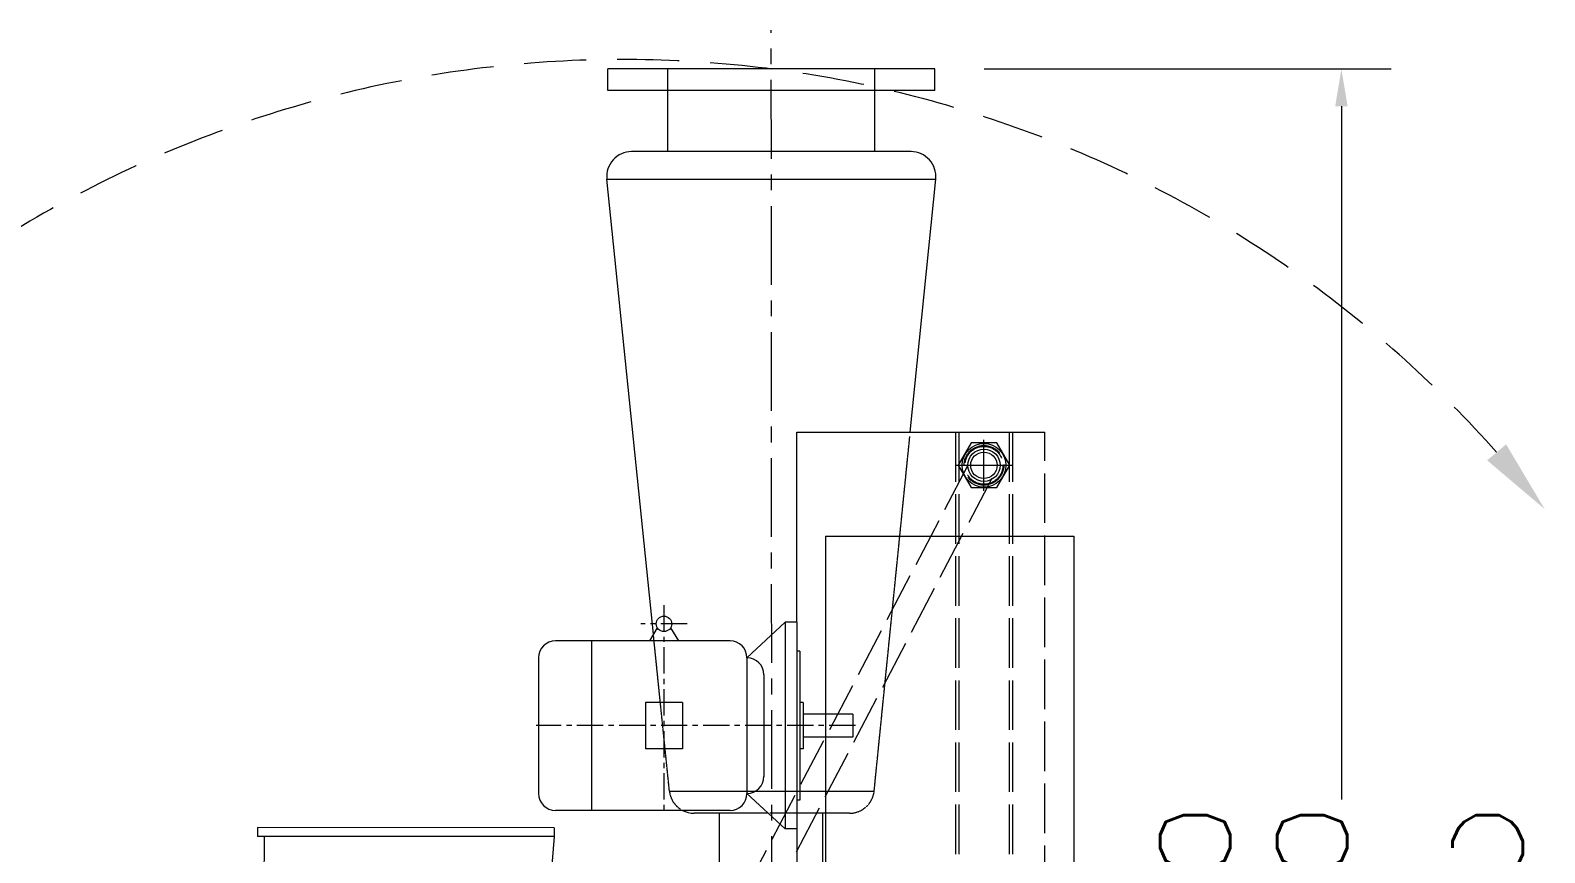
# Model space of a CAD drawing. Header units: inches. Extents: x 76 to 22091, y 292 to 17065.
# Drawn here: x 5012 to 6843, y 5806 to 6801 of the extents above; entities that cross this region are included whole.
import ezdxf

# ---------------------------------------------------------------- set-up
doc = ezdxf.new("R2010")
doc.units = ezdxf.units.IN
doc.header["$MEASUREMENT"] = 0
for name, pattern in [('ACAD_ISO02W100', [15, 12, -3]), ('CENTER', [50.8, 31.75, -6.35, 6.35, -6.35]), ('CHAIN', [0.7087, 0.4724, -0.0591, 0.1181, -0.0591]), ('DASHED', [0.75, 0.5, -0.25])]:
    doc.linetypes.add(name, pattern=pattern)
doc.layers.get('Defpoints').update_dxf_attribs({"lineweight": 5})
for name, color, linetype, lineweight in [('CAXA0', 7, 'Continuous', 5), ('CAXA1', 5, 'CENTER', 5), ('CAXA3', 7, 'Continuous', 5), ('虚线', 6, 'ACAD_ISO02W100', 5)]:
    doc.layers.add(name, color=color, linetype=linetype, lineweight=lineweight)
doc.styles.add('Roman', font='romans')
doc.styles.get("Standard").update_dxf_attribs({"font": 'arial.ttf'})
doc.dimstyles.new('ISO-25', dxfattribs={"dimscale": 30, "dimtxt": 1.5, "dimasz": 1.5, "dimexe": 2, "dimexo": 2, "dimtad": 1, "dimtih": 1, "dimtoh": 1, "dimdec": 1, "dimlfac": 0.03937, "dimdsep": 46, "dimtxsty": 'Standard', "dimcen": 2.5, "dimclrd": 7, "dimclre": 7, "dimclrt": 7, "dimadec": 0, "dimazin": 0, "dimtfac": 1, "dimtdec": 1, "dimtmove": 0, "dimatfit": 3, "dimfxl": 1, "dimlwd": 5, "dimlwe": 5, "dimarcsym": 0})

# ---------------------------------------------------------------- blocks, each defined once
blk = doc.blocks.new('*D24')
at = {"color": 7, "linetype": 'Continuous', "lineweight": 5, "transparency": 16777216}
for p, q in [((6165.5, 6753.8), (6657.1, 6753.8)), ((6597.1, 6708.8), (6597.1, 5870.3)), ((6597.1, 4558.9), (6597.1, 5667.8)), ((6063.7, 4513.9), (6657.1, 4513.9))]:
    blk.add_line(p, q, dxfattribs=at)
at = {"color": 7, "transparency": 16777216}
for points in [[(6589.6, 6708.8), (6604.6, 6708.8), (6597.1, 6753.8)], [(6589.6, 4558.9), (6604.6, 4558.9), (6597.1, 4513.9)]]:
    blk.add_solid(points, dxfattribs=at)
at = {"layer": 'Defpoints', "color": 0, "transparency": 16777216}
for p in [(6105.5, 6753.8), (6597.1, 6753.8), (6003.7, 4513.9)]:
    blk.add_point(p, dxfattribs=at)
at = {"color": 7, "lineweight": 5, "transparency": 16777216, "insert": (6597.1, 5769), "char_height": 165, "attachment_point": 5, "style": 'Roman'}
blk.add_mtext('88.2', dxfattribs=at)

msp = doc.modelspace()

# ---------------------------------------------------------------- linework, layer by layer
at = {"color": 7, "lineweight": 5}
for p, q in [((6105.51, 6753.84), (5710.51, 6753.84)), ((5710.51, 6727.84), (5710.51, 6753.84)), ((5783.01, 6653.84), (5783.01, 6753.84)), ((6033.01, 6653.84), (6033.01, 6753.84)), ((6105.51, 6727.84), (6105.51, 6753.84)), ((6105.51, 6727.84), (5710.51, 6727.84)), ((6076.92, 6653.84), (5739.1, 6653.84)), ((5765.52, 6070.28), (5709.26, 6620.73)), ((5709.26, 6620.73), (6106.76, 6620.73)), ((6076.02, 6314.86), (6106.76, 6620.73)), ((5938.73, 6084.85), (5938.73, 6314.86)), ((5938.73, 6314.86), (6238.73, 6314.86)), ((5973.73, 6188.85), (5973.73, 4988.85)), ((6273.73, 6188.85), (6273.73, 4988.85)), ((5938.73, 5965.85), (5938.73, 5604.85)), ((5904.37, 5853.84), (5814.73, 5853.84)), ((5845.51, 5753.84), (5845.51, 5853.84)), ((5970.51, 5753.84), (5970.51, 5853.84)), ((5286.96, 5836.56), (5286.93, 5825.81)), ((5645.75, 5825.81), (5286.93, 5825.81)), ((5645.72, 5836.39), (5286.96, 5836.56)), ((5294.93, 5825.81), (5294.59, 5699.88)), ((5645.75, 5825.81), (5635.28, 5700.07)), ((5645.72, 5836.39), (5645.75, 5825.81))]:
    msp.add_line(p, q, dxfattribs=at)
at = {"color": 7, "linetype": 'CHAIN', "lineweight": 5}
for p, q in [((6032.39, 5880.74), (6075.46, 6309.28)), ((5784.89, 5880.74), (5765.68, 6068.75)), ((5784.89, 5880.74), (6032.39, 5880.74)), ((6002.56, 5853.84), (5906.37, 5853.84))]:
    msp.add_line(p, q, dxfattribs=at)
at = {"color": 7, "lineweight": 5}
for centre, radius in [((6165.09, 6274.58), 26.5), ((6165.09, 6274.61), 19.5), ((6165.09, 6274.58), 16)]:
    msp.add_circle(centre, radius, dxfattribs=at)
at = {"color": 7, "linetype": 'DASHED', "lineweight": 5, "ltscale": 150}
msp.add_arc((5728.73, 5353.85), 1411.42, 41.56529, 142.66672, dxfattribs=at)
at = {"color": 7, "lineweight": 5}
for centre, start, end in [((5739.1, 6623.84), 90, 185.94686), ((6076.92, 6623.84), 354.05314, 90), ((5814.73, 5883.84), 242.00952, 270)]:
    msp.add_arc(centre, 30, start, end, dxfattribs=at)
at = {"color": 7, "linetype": 'CHAIN', "lineweight": 5}
for centre, start, end in [((5814.73, 5883.84), 185.94686, 236.21072), ((6002.56, 5883.84), 270, 354.05314)]:
    msp.add_arc(centre, 30, start, end, dxfattribs=at)
at = {"color": 7, "linetype": 'Continuous', "lineweight": 5}
msp.add_solid([(6773.31, 6280.6), (6842.88, 6221.58), (6796.21, 6299.98)], dxfattribs=at)
at = {"layer": 'CAXA0', "color": 7, "lineweight": 5}
for p, q in [((5770.22, 6078.19), (5760.81, 6062.35)), ((5786.39, 6078.19), (5795.81, 6062.35)), ((5924.73, 6084.85), (5878.64, 6041.85)), ((5938.73, 6084.85), (5924.73, 6084.85)), ((5924.73, 6084.85), (5924.73, 5834.85)), ((5938.73, 6084.85), (5938.73, 5834.85)), ((5858.14, 6062.35), (5647.23, 6062.35)), ((5690.73, 6062.35), (5690.73, 5857.35)), ((5626.73, 6041.85), (5626.73, 5877.85)), ((5878.64, 6041.85), (5878.64, 5877.85)), ((5942.73, 6049.85), (5938.73, 6049.85)), ((5942.73, 6049.85), (5942.73, 5869.85)), ((5899.14, 6021.35), (5899.14, 5898.35)), ((5800.71, 5987.85), (5755.91, 5987.85)), ((5755.91, 5987.85), (5755.91, 5931.85)), ((5800.71, 5987.85), (5800.71, 5931.85)), ((5946.73, 5987.85), (5942.73, 5987.85)), ((5946.73, 5987.85), (5946.73, 5931.85)), ((6006.73, 5973.85), (5946.73, 5973.85)), ((6006.73, 5973.85), (6006.73, 5945.85)), ((5800.71, 5931.85), (5755.91, 5931.85)), ((5946.73, 5931.85), (5942.73, 5931.85)), ((6006.73, 5945.85), (5946.73, 5945.85)), ((5924.73, 5834.85), (5878.64, 5877.85)), ((5942.73, 5869.85), (5938.73, 5869.85)), ((5858.14, 5857.35), (5647.23, 5857.35)), ((5938.73, 5834.85), (5924.73, 5834.85))]:
    msp.add_line(p, q, dxfattribs=at)
msp.add_circle((5778.31, 6082.85), 9.33, dxfattribs=at)
for centre, start, end in [((5647.23, 6041.85), 90, 180), ((5858.14, 6041.85), 0, 90), ((5878.64, 6021.35), 0, 90), ((5878.64, 5898.35), 270, 0), ((5647.23, 5877.85), 180, 270), ((5858.14, 5877.85), 270, 0)]:
    msp.add_arc(centre, 20.5, start, end, dxfattribs=at)
at = {"layer": 'CAXA1', "linetype": 'CENTER', "lineweight": 5, "ltscale": 3}
for p, q in [((5908.75, 5730.86), (5907.98, 6800.6)), ((6165.09, 6243.82), (6165.09, 6305.4)), ((6130.58, 6274.58), (6199.59, 6274.58)), ((6130.68, 6274.58), (6198.64, 6274.58))]:
    msp.add_line(p, q, dxfattribs=at)
at = {"layer": 'CAXA1', "lineweight": 5}
for p, q in [((5778.31, 6105.4), (5778.31, 5852.35)), ((5806.31, 6082.85), (5750.31, 6082.85)), ((6009.73, 5959.85), (5623.73, 5959.85))]:
    msp.add_line(p, q, dxfattribs=at)
at = {"layer": 'CAXA3', "color": 7, "linetype": 'Continuous', "lineweight": 5}
msp.add_line((5973.73, 6188.85), (6273.73, 6188.85), dxfattribs=at)
at = {"layer": '虚线', "color": 7, "lineweight": 5, "ltscale": 5}
for p, q in [((6130.58, 6314.58), (6130.58, 5604.57)), ((6149.5, 6301.58), (6133.91, 6274.58)), ((6134.58, 6314.58), (6134.58, 5604.57)), ((6180.67, 6301.58), (6149.5, 6301.58)), ((6196.26, 6274.58), (6180.67, 6301.58)), ((6195.59, 6314.58), (6195.59, 5604.57)), ((6199.59, 6314.58), (6199.59, 5604.57)), ((6238.73, 5604.85), (6238.73, 6314.86)), ((5874.32, 5755.97), (6149.65, 6281.95)), ((5903.55, 5740.67), (6178.89, 6266.64)), ((6133.91, 6274.58), (6149.5, 6247.58)), ((6180.67, 6247.58), (6196.26, 6274.58)), ((6149.5, 6247.58), (6180.67, 6247.58))]:
    msp.add_line(p, q, dxfattribs=at)
for radius in [24, 22.9]:
    msp.add_circle((6165.09, 6274.58), radius, dxfattribs=at)

# ---------------------------------------------------------------- dimensions: what is measured, and where the dimension line sits
at = {"color": 7, "lineweight": 5}
dim = msp.add_linear_dim(base=(6597.09, 6753.84), p1=(6003.72, 4513.85), p2=(6105.51, 6753.84), angle=90, dimstyle='ISO-25', override={"dimtxt": 5.5, "dimpost": '\\X', "dimtxsty": 'Roman', "dimtmove": 1}, dxfattribs=at)
dim.commit()
dim.dimension.update_dxf_attribs({"geometry": '*D24', "text_midpoint": (6597.09, 5769.03), "dimtype": 160})

doc.saveas('drawing.dxf')
